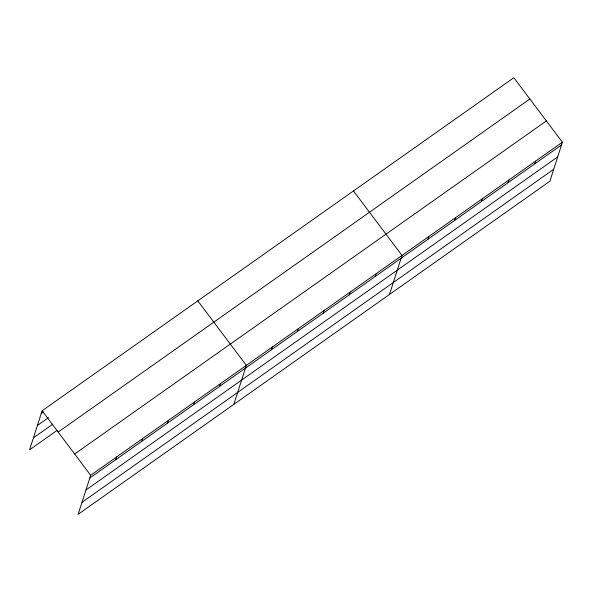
<?xml version="1.0" encoding="UTF-8"?>
<svg xmlns="http://www.w3.org/2000/svg" width="592" height="592" viewBox="0 0 592 592"><rect width="100%" height="100%" fill="white"/><g stroke="black" fill="none" stroke-linecap="round" stroke-linejoin="round"><path stroke-width="0.89" d="M562.4 142.213L90.68 475.287L78.151 514.293L549.879 181.219L562.4 142.213L513.849 77.707L42.121 410.781L29.6 449.787L57.024 430.421M115.743 459.71L116.624 456.972M141.688 441.395L142.568 438.65M167.632 423.073L168.513 420.335M193.577 404.758L194.457 402.012M219.521 386.435L220.402 383.697M233.825 404.38L246.346 365.375L197.795 300.862M271.41 349.798L272.29 347.053M297.354 331.476L298.235 328.738M323.299 313.161L324.179 310.415M349.243 294.838L350.124 292.1M375.187 276.523L376.068 273.778M389.492 294.468L402.012 255.463L353.461 190.95M427.868 239.331L428.749 236.585M454.597 220.453L455.477 217.715M481.326 201.576L482.206 198.838M508.054 182.706L508.935 179.961M534.791 163.829L535.671 161.091M41.24 413.519L43.468 411.951M37.4 425.485L48.522 417.634M33.441 437.821L52.718 424.212M58.149 432.071L529.87 98.99M74.651 454.005L546.379 120.923M89.799 478.033L561.519 144.959M85.951 489.998L557.679 156.924M81.992 502.327L553.72 169.253M42.121 410.781L90.68 475.287"/></g></svg>
